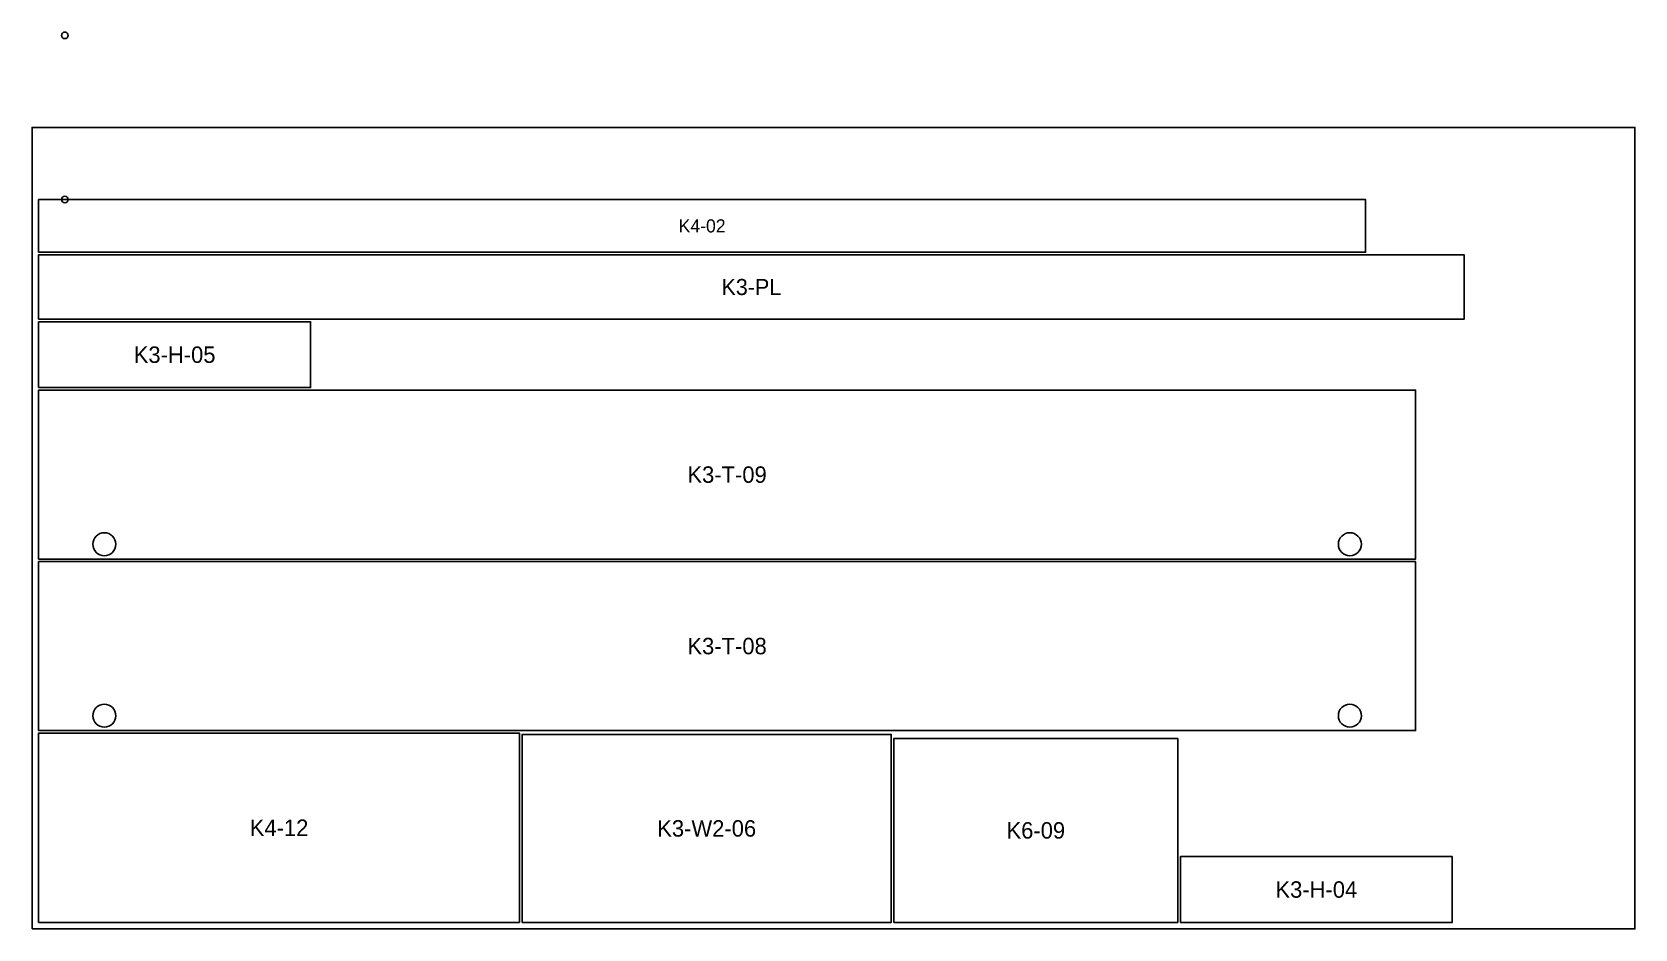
# Model space of a CAD drawing. Header units: millimetres. Extents: x 0 to 2440, y 0 to 1365.
import ezdxf
from ezdxf.enums import TextEntityAlignment as Align

# ---------------------------------------------------------------- set-up
doc = ezdxf.new("R2010")
doc.units = ezdxf.units.MM

msp = doc.modelspace()

# ---------------------------------------------------------------- linework, layer by layer
at = {"layer": 'CUT'}
for points in [[(10, 1030), (2030, 1030), (2030, 1110), (10, 1110)], [(10, 928), (2180, 928), (2180, 1026), (10, 1026)], [(10, 824), (424, 824), (424, 924), (10, 924)], [(10, 563), (2106, 563), (2106, 820), (10, 820)], [(10, 302), (2106, 302), (2106, 559), (10, 559)], [(10, 10), (742, 10), (742, 298), (10, 298)], [(746, 10), (1308, 10), (1308, 296), (746, 296)], [(1312, 10), (1744, 10), (1744, 290), (1312, 290)], [(1748, 10), (2162, 10), (2162, 110), (1748, 110)]]:
    msp.add_lwpolyline(points, close=True, dxfattribs=at)
at = {"layer": 'DRILL_D10_Z18'}
for centre in [(50, 1360), (50, 1110)]:
    msp.add_circle(centre, 5, dxfattribs=at)
at = {"layer": 'DRILL_D35_Z13'}
for centre in [(110, 585.5), (2006, 585.5), (110, 324.5), (2006, 324.5)]:
    msp.add_circle(centre, 17.5, dxfattribs=at)
at = {"layer": 'SHEET'}
msp.add_lwpolyline([(0, 0), (2440, 0), (2440, 1220), (0, 1220)], close=True, dxfattribs=at)

# ---------------------------------------------------------------- texts
at = {"layer": 'LABEL'}
for s, height, p in [('K4-02', 20, (1020, 1070)), ('K3-PL', 24.5, (1095, 977)), ('K3-H-05', 25, (217, 874)), ('K3-T-09', 25, (1058, 691.5)), ('K3-T-08', 25, (1058, 430.5)), ('K4-12', 25, (376, 154)), ('K3-W2-06', 25, (1027, 153)), ('K6-09', 25, (1528, 150)), ('K3-H-04', 25, (1955, 60))]:
    msp.add_text(s, height=height, dxfattribs=at).set_placement(p, align=Align.MIDDLE_CENTER)

doc.saveas('drawing.dxf')
